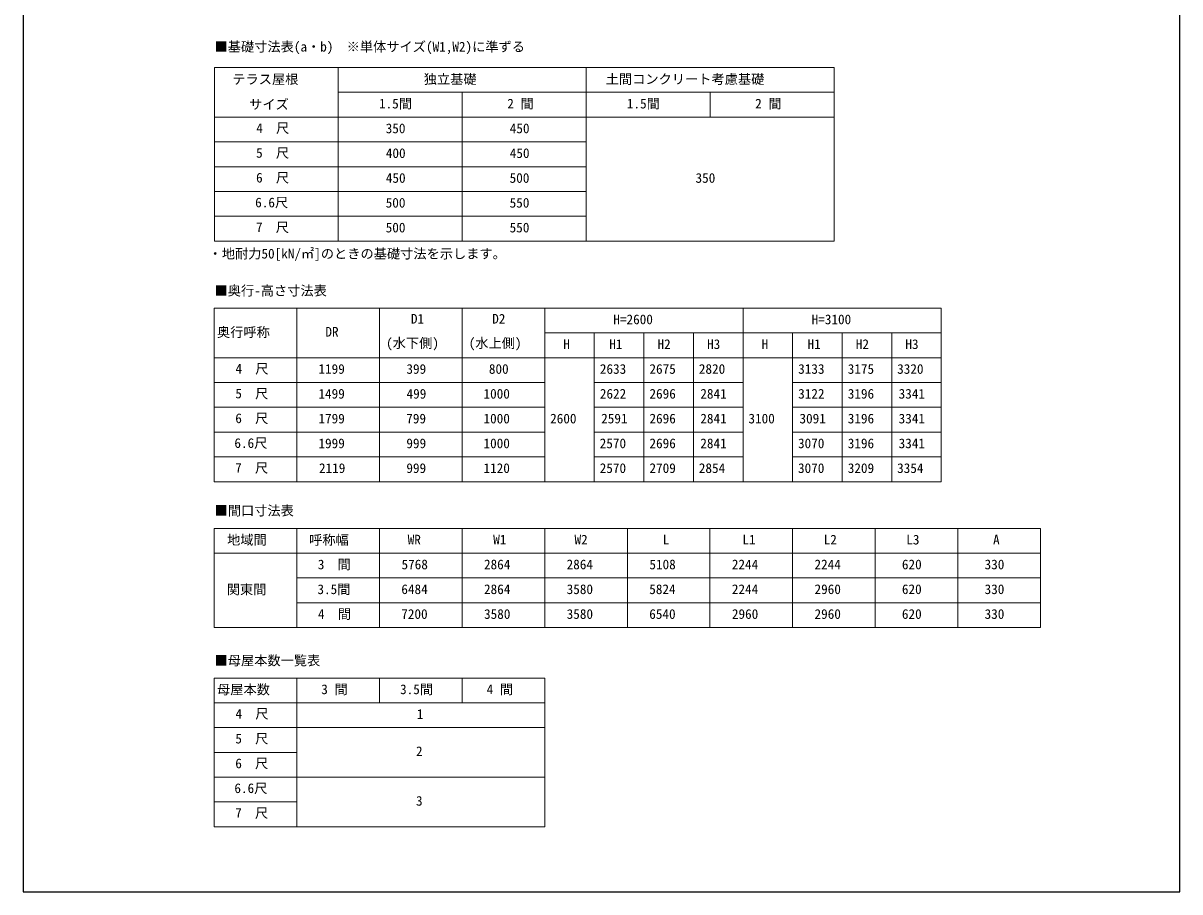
# Model space of a CAD drawing. Units: millimetres, scale not verified. Extents: x -7313 to 6687, y -10401 to 10355.
# Drawn here: x -7313 to 6687, y -10401 to 109 of the extents above; entities that cross this region are included whole.
import ezdxf
from ezdxf.enums import TextEntityAlignment as Align

# ---------------------------------------------------------------- set-up
doc = ezdxf.new("R2010")
doc.units = ezdxf.units.MM
doc.header["$LTSCALE"] = 50
doc.layers.add('0-1_TABLE1', color=7, linetype='Continuous', lineweight=18)
doc.layers.add('0-2_USER1', color=3, linetype='Continuous')
doc.layers.add('0-8_YKK_ZWAK', color=7, linetype='Continuous')
doc.styles.add('ＭＳ ゴシック', font='')
doc.styles.get('ＭＳ ゴシック').set_extended_font_data('MS Gothic')

msp = doc.modelspace()

# ---------------------------------------------------------------- linework, layer by layer
at = {"layer": '0-1_TABLE1'}
for p, q in [((-4998.28, -427.66), (2501.72, -427.66)), ((-4998.28, -427.66), (-4998.28, -2527.66)), ((-3498.28, -427.66), (-3498.28, -2527.66)), ((-498.28, -427.66), (-498.28, -2527.66)), ((2501.72, -427.66), (2501.72, -2527.66)), ((-3498.28, -727.66), (2501.72, -727.66)), ((-1998.28, -727.66), (-1998.28, -2527.66)), ((1001.72, -727.66), (1001.72, -1027.66)), ((-4998.28, -1027.66), (2501.72, -1027.66)), ((-4998.28, -1327.66), (-498.28, -1327.66)), ((-4998.28, -1627.66), (-498.28, -1627.66)), ((-4998.28, -1927.66), (-498.28, -1927.66)), ((-4998.28, -2227.66), (-498.28, -2227.66)), ((-4998.28, -2527.66), (2501.72, -2527.66)), ((-4999.78, -3338.62), (3800.22, -3338.62)), ((-4999.78, -3338.62), (-4999.78, -5438.62)), ((-3999.78, -3338.62), (-3999.78, -5438.62)), ((-2999.78, -3338.62), (-2999.78, -5438.62)), ((-1999.78, -3338.62), (-1999.78, -5438.62)), ((-999.78, -3338.62), (-999.78, -5438.62)), ((1400.22, -3338.62), (1400.22, -5438.62)), ((3800.22, -3338.62), (3800.22, -5438.62)), ((-999.78, -3638.62), (3800.22, -3638.62)), ((-399.78, -3638.62), (-399.78, -5438.62)), ((200.22, -3638.62), (200.22, -5438.62)), ((800.22, -3638.62), (800.22, -5438.62)), ((2000.22, -3638.62), (2000.22, -5438.62)), ((2600.22, -3638.62), (2600.22, -5438.62)), ((3200.22, -3638.62), (3200.22, -5438.62)), ((-4999.78, -3938.62), (3800.22, -3938.62)), ((-4999.78, -4238.62), (-999.78, -4238.62)), ((-399.78, -4238.62), (1400.22, -4238.62)), ((2000.22, -4238.62), (3800.22, -4238.62)), ((-4999.78, -4538.62), (-999.78, -4538.62)), ((-399.78, -4538.62), (1400.22, -4538.62)), ((2000.22, -4538.62), (3800.22, -4538.62)), ((-4999.78, -4838.62), (-999.78, -4838.62)), ((-399.78, -4838.62), (1400.22, -4838.62)), ((2000.22, -4838.62), (3800.22, -4838.62)), ((-4999.78, -5138.62), (-999.78, -5138.62)), ((-399.78, -5138.62), (1400.22, -5138.62)), ((2000.22, -5138.62), (3800.22, -5138.62)), ((-4999.78, -5438.62), (3800.22, -5438.62)), ((-4999.78, -6003.45), (5000.22, -6003.45)), ((-4999.78, -6003.45), (-4999.78, -7203.45)), ((-3999.78, -6003.45), (-3999.78, -7203.45)), ((-2999.78, -6003.45), (-2999.78, -7203.45)), ((-1999.78, -6003.45), (-1999.78, -7203.45)), ((-999.78, -6003.45), (-999.78, -7203.45)), ((0.22, -6003.45), (0.22, -7203.45)), ((1000.22, -6003.45), (1000.22, -7203.45)), ((2000.22, -6003.45), (2000.22, -7203.45)), ((3000.22, -6003.45), (3000.22, -7203.45)), ((4000.22, -6003.45), (4000.22, -7203.45)), ((5000.22, -6003.45), (5000.22, -7203.45)), ((-4999.78, -6303.45), (5000.22, -6303.45)), ((-3999.78, -6603.45), (5000.22, -6603.45)), ((-3999.78, -6903.45), (5000.22, -6903.45)), ((-4999.78, -7203.45), (5000.22, -7203.45)), ((-4999.78, -7813.79), (-999.78, -7813.79)), ((-4999.78, -7813.79), (-4999.78, -9613.79)), ((-3999.78, -7813.79), (-3999.78, -9613.79)), ((-2999.78, -7813.79), (-2999.78, -8113.79)), ((-1999.78, -7813.79), (-1999.78, -8113.79)), ((-999.78, -7813.79), (-999.78, -9613.79)), ((-4999.78, -8113.79), (-999.78, -8113.79)), ((-4999.78, -8413.79), (-999.78, -8413.79)), ((-4999.78, -8713.79), (-3999.78, -8713.79)), ((-4999.78, -9013.79), (-999.78, -9013.79)), ((-4999.78, -9313.79), (-3999.78, -9313.79)), ((-4999.78, -9613.79), (-999.78, -9613.79))]:
    msp.add_line(p, q, dxfattribs=at)
at = {"layer": '0-8_YKK_ZWAK'}
msp.add_line((-7312.6, 9998.9), (-7312.6, -10401.1), dxfattribs=at)
msp.add_lwpolyline([(-7312.6, -10401.1), (6687.4, -10401.1), (6687.4, 9998.9)], dxfattribs=at)

# ---------------------------------------------------------------- texts
at = {"layer": '0-1_TABLE1', "style": 'ＭＳ ゴシック'}
for s, p in [('テラス屋根', (-4781.01, -662.96)), ('独立基礎', (-2463.73, -661.75)), ('土間コンクリート考慮基礎', (-261.46, -661.75)), ('サイズ', (-4576.92, -966.9)), ('1.5間', (-3005.55, -958.11)), ('2 間', (-1452.83, -958.11)), ('1.5間', (-5.55, -958.11)), ('2 間', (1547.17, -958.11)), ('4  尺', (-4491.01, -1254.48)), ('350', (-2924.64, -1257.66)), ('450', (-1422.83, -1257.66)), ('5  尺', (-4492.83, -1554.48)), ('400', (-2922.83, -1557.66)), ('450', (-1422.83, -1557.66)), ('6  尺', (-4493.28, -1854.48)), ('450', (-2922.83, -1857.66)), ('500', (-1424.64, -1857.66)), ('350', (825.36, -1857.66)), ('6.6尺', (-4504.19, -2154.48)), ('500', (-2924.64, -2157.66)), ('550', (-1424.64, -2157.66)), ('7  尺', (-4494.64, -2454.48)), ('500', (-2924.64, -2457.66)), ('550', (-1424.64, -2457.66)), ('D1', (-2619.33, -3561.2)), ('D2', (-1635.23, -3561.2)), ('H=2600', (-169.33, -3568.62)), ('H=3100', (2230.67, -3568.62)), ('奥行呼称', (-4966.6, -3723.62)), ('DR', (-3654.33, -3718.62)), ('(水下側)', (-2919.33, -3855.14)), ('(水上側)', (-1919.33, -3855.14)), ('H', (-774.33, -3868.62)), ('H1', (-218.87, -3868.62)), ('H2', (365.22, -3868.62)), ('H3', (965.22, -3868.62)), ('H', (1625.67, -3868.62)), ('H1', (2181.13, -3868.62)), ('H2', (2765.22, -3868.62)), ('H3', (3365.22, -3868.62)), ('4  尺', (-4742.51, -4165.44)), ('1199', (-3738.42, -4168.62)), ('399', (-2673.87, -4168.62)), ('800', (-1675.69, -4168.62)), ('2633', (-332.51, -4168.62)), ('2675', (267.49, -4168.62)), ('2820', (865.67, -4168.62)), ('3133', (2067.49, -4168.62)), ('3175', (2667.49, -4168.62)), ('3320', (3265.67, -4168.62)), ('5  尺', (-4744.33, -4465.44)), ('1499', (-3738.42, -4468.62)), ('499', (-2672.05, -4468.62)), ('1000', (-1740.69, -4468.62)), ('2622', (-332.51, -4468.62)), ('2696', (267.95, -4468.62)), ('2841', (883.4, -4468.62)), ('3122', (2067.49, -4468.62)), ('3196', (2667.95, -4468.62)), ('3341', (3283.4, -4468.62)), ('6  尺', (-4744.78, -4765.44)), ('1799', (-3738.42, -4768.62)), ('799', (-2675.69, -4768.62)), ('1000', (-1740.69, -4768.62)), ('2600', (-934.33, -4768.62)), ('2591', (-316.6, -4768.62)), ('2696', (267.95, -4768.62)), ('2841', (883.4, -4768.62)), ('3100', (1465.67, -4768.62)), ('3091', (2083.4, -4768.62)), ('3196', (2667.95, -4768.62)), ('3341', (3283.4, -4768.62)), ('6.6尺', (-4755.69, -5065.44)), ('1999', (-3738.42, -5068.62)), ('999', (-2674.33, -5068.62)), ('1000', (-1740.69, -5068.62)), ('2570', (-334.33, -5068.62)), ('2696', (267.95, -5068.62)), ('2841', (883.4, -5068.62)), ('3070', (2065.67, -5068.62)), ('3196', (2667.95, -5068.62)), ('3341', (3283.4, -5068.62)), ('7  尺', (-4746.14, -5365.44)), ('2119', (-3732.05, -5368.62)), ('999', (-2674.33, -5368.62)), ('1120', (-1740.69, -5368.62)), ('2570', (-334.33, -5368.62)), ('2709', (267.95, -5368.62)), ('2854', (865.22, -5368.62)), ('3070', (2065.67, -5368.62)), ('3209', (2667.95, -5368.62)), ('3354', (3265.22, -5368.62)), ('地域間', (-4843.87, -6235.73)), ('呼称幅', (-3850.69, -6237.09)), ('WR', (-2658.42, -6233.45)), ('W1', (-1623.42, -6233.45)), ('W2', (-639.33, -6233.45)), ('L', (429.77, -6233.45)), ('L1', (1392.04, -6233.45)), ('L2', (2376.13, -6233.45)), ('L3', (3376.13, -6233.45)), ('A', (4426.58, -6233.45)), ('3\u3000間', (-3746.14, -6533.91)), ('5768', (-2732.96, -6533.45)), ('2864', (-1734.78, -6533.45)), ('2864', (-734.78, -6533.45)), ('5108', (267.04, -6533.45)), ('2244', (1265.22, -6533.45)), ('2244', (2265.22, -6533.45)), ('620', (3323.4, -6533.45)), ('330', (4323.86, -6533.45)), ('関東間', (-4848.42, -6836.64)), ('3.5間', (-3750.69, -6833.91)), ('6484', (-2735.23, -6833.45)), ('2864', (-1734.78, -6833.45)), ('3580', (-734.33, -6833.45)), ('5824', (265.22, -6833.45)), ('2244', (1265.22, -6833.45)), ('2960', (2265.67, -6833.45)), ('620', (3323.4, -6833.45)), ('330', (4323.86, -6833.45)), ('4\u3000間', (-3744.33, -7133.91)), ('7200', (-2736.14, -7133.45)), ('3580', (-1734.33, -7133.45)), ('3580', (-734.33, -7133.45)), ('6540', (265.22, -7133.45)), ('2960', (1265.67, -7133.45)), ('2960', (2265.67, -7133.45)), ('620', (3323.4, -7133.45)), ('330', (4323.86, -7133.45)), ('母屋本数', (-4966.14, -8046.52)), ('3 間', (-3704.33, -8044.25)), ('3.5間', (-2750.69, -8044.25)), ('4 間', (-1702.51, -8044.25)), ('4  尺', (-4742.51, -8340.61)), ('1', (-2548.42, -8343.79)), ('5  尺', (-4744.33, -8640.61)), ('2', (-2557.96, -8793.79)), ('6  尺', (-4744.78, -8940.61)), ('6.6尺', (-4755.69, -9240.61)), ('7  尺', (-4746.14, -9540.61)), ('3', (-2557.96, -9393.79))]:
    msp.add_text(s, height=117.3, dxfattribs=at).set_placement(p, align=Align.BOTTOM_LEFT)
at = {"layer": '0-2_USER1', "style": 'ＭＳ ゴシック'}
for s, p in [('■基礎寸法表(a・b)\u3000※単体サイズ(W1,W2)に準ずる', (-4996.17, -269.51)), ('・地耐力50[kN/㎡]のときの基礎寸法を示します。', (-5068.17, -2773.53)), ('■奥行-高さ寸法表', (-4996.17, -3221.23)), ('■間口寸法表', (-4996.17, -5882.43)), ('■母屋本数一覧表', (-4996.17, -7695.49))]:
    msp.add_text(s, height=117.3, dxfattribs=at).set_placement(p, align=Align.BOTTOM_LEFT)

doc.saveas('drawing.dxf')
